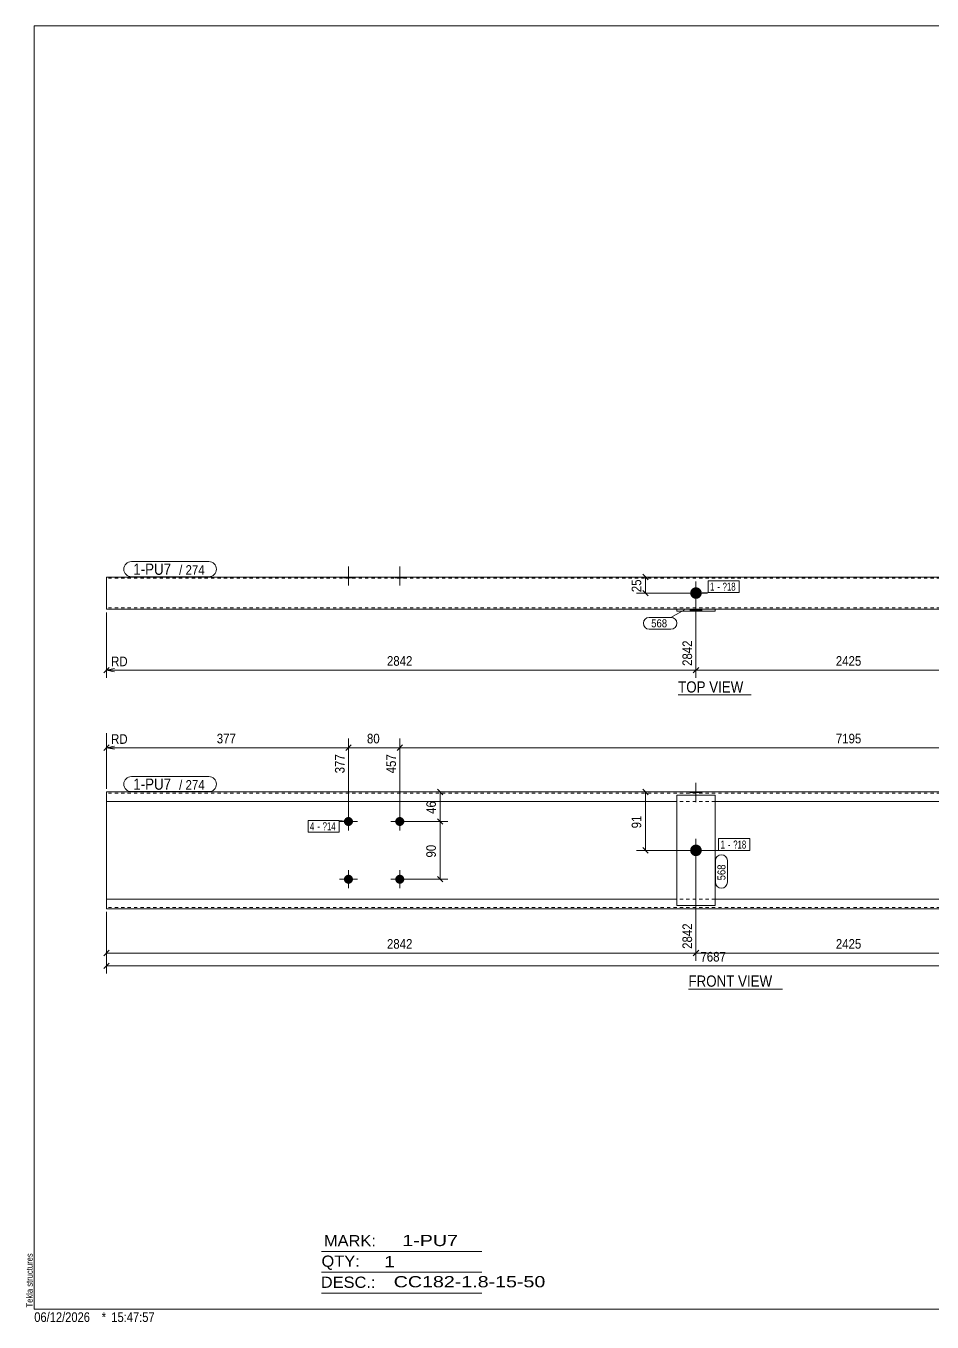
# Model space of a CAD drawing. Header units: millimetres. Extents: x 2 to 579, y 1 to 405.
# Drawn here: x 2.4 to 284.8, y 1 to 405 of the extents above; entities that cross this region are included whole.
import ezdxf

# ---------------------------------------------------------------- set-up
doc = ezdxf.new("R2010")
doc.units = ezdxf.units.MM
doc.linetypes.add('XKITLINE00', pattern=[0])
doc.linetypes.add('XKITLINE01', pattern=[4, 1, -1, 1, -1])
for name, color, linetype, lineweight in [('Bolt', 3, 'Continuous', 0), ('BoltMark', 7, 'Continuous', 0), ('Dimensions', 7, 'Continuous', 0), ('DrawingSheet', 5, 'Continuous', 0), ('OtherObjectType', 7, 'Continuous', 0), ('Part', 2, 'Continuous', 0), ('PartMark', 7, 'Continuous', 0)]:
    doc.layers.add(name, color=color, linetype=linetype, lineweight=lineweight)
doc.styles.add('ARIAL', font='ARIAL.TTF')
doc.styles.add('ARIAL_NARROW', font='ARIALN.TTF')

# ---------------------------------------------------------------- blocks, each defined once
blk = doc.blocks.new('*A2')
at = {"layer": 'Bolt'}
blk.add_hatch(color=3, dxfattribs=at).paths.add_polyline_path([(209.39, 165.84), (209.39, 166.2), (212.99, 166.2), (212.99, 165.84)], flags=17)
at = {"layer": 'Bolt', "color": 3, "linetype": 'XKITLINE00', "lineweight": 0}
for p, q in [((209.39, 166.2), (209.39, 165.84)), ((211.19, 169.02), (211.19, 163.02)), ((212.99, 166.2), (212.99, 165.84))]:
    blk.add_line(p, q, dxfattribs=at)
blk = doc.blocks.new('*A4')
at = {"layer": 'Bolt'}
for points in [[(102.93, 158.4), (102.97, 158.4), (103, 158.4), (103.04, 158.39), (103.07, 158.39), (103.11, 158.38), (103.14, 158.38), (103.17, 158.37), (103.21, 158.37), (103.24, 158.36), (103.27, 158.35), (103.31, 158.34), (103.34, 158.33), (103.37, 158.32), (103.4, 158.31), (103.44, 158.29), (103.47, 158.28), (103.5, 158.27), (103.53, 158.25), (103.56, 158.23), (103.59, 158.22), (103.62, 158.2), (103.65, 158.18), (103.68, 158.16), (103.71, 158.14), (103.73, 158.12), (103.76, 158.1), (103.79, 158.08), (103.81, 158.06), (103.84, 158.04), (103.87, 158.01), (103.89, 157.99), (103.91, 157.97), (103.94, 157.94), (103.96, 157.91), (103.98, 157.89), (104, 157.86), (104.02, 157.83), (104.04, 157.81), (104.06, 157.78), (104.08, 157.75), (104.1, 157.72), (104.12, 157.69), (104.13, 157.66), (104.15, 157.63), (104.17, 157.6), (104.18, 157.57), (104.19, 157.54), (104.21, 157.5), (104.22, 157.47), (104.23, 157.44), (104.24, 157.41), (104.25, 157.37), (104.26, 157.34), (104.27, 157.31), (104.27, 157.27), (104.28, 157.24), (104.28, 157.21), (104.29, 157.17), (104.29, 157.14), (104.3, 157.1), (104.3, 157.07), (104.3, 157.03), (104.3, 157), (104.3, 156.97), (104.3, 156.93), (104.3, 156.9), (104.29, 156.86), (104.29, 156.83), (104.28, 156.79), (104.28, 156.76), (104.27, 156.73), (104.27, 156.69), (104.26, 156.66), (104.25, 156.63), (104.24, 156.59), (104.23, 156.56), (104.22, 156.53), (104.21, 156.5), (104.19, 156.46), (104.18, 156.43), (104.17, 156.4), (104.15, 156.37), (104.13, 156.34), (104.12, 156.31), (104.1, 156.28), (104.08, 156.25), (104.06, 156.22), (104.04, 156.19), (104.02, 156.17), (104, 156.14), (103.98, 156.11), (103.96, 156.09), (103.94, 156.06), (103.91, 156.03), (103.89, 156.01), (103.87, 155.99), (103.84, 155.96), (103.81, 155.94), (103.79, 155.92), (103.76, 155.9), (103.73, 155.88), (103.71, 155.86), (103.68, 155.84), (103.65, 155.82), (103.62, 155.8), (103.59, 155.78), (103.56, 155.77), (103.53, 155.75), (103.5, 155.73), (103.47, 155.72), (103.44, 155.71), (103.4, 155.69), (103.37, 155.68), (103.34, 155.67), (103.31, 155.66), (103.27, 155.65), (103.24, 155.64), (103.21, 155.63), (103.17, 155.63), (103.14, 155.62), (103.11, 155.62), (103.07, 155.61), (103.04, 155.61), (103, 155.6), (102.97, 155.6), (102.93, 155.6), (102.9, 155.6), (102.87, 155.6), (102.83, 155.6), (102.8, 155.6), (102.76, 155.61), (102.73, 155.61), (102.69, 155.62), (102.66, 155.62), (102.63, 155.63), (102.59, 155.63), (102.56, 155.64), (102.53, 155.65), (102.49, 155.66), (102.46, 155.67), (102.43, 155.68), (102.4, 155.69), (102.36, 155.71), (102.33, 155.72), (102.3, 155.73), (102.27, 155.75), (102.24, 155.77), (102.21, 155.78), (102.18, 155.8), (102.15, 155.82), (102.12, 155.84), (102.09, 155.86), (102.07, 155.88), (102.04, 155.9), (102.01, 155.92), (101.99, 155.94), (101.96, 155.96), (101.93, 155.99), (101.91, 156.01), (101.89, 156.03), (101.86, 156.06), (101.84, 156.09), (101.82, 156.11), (101.8, 156.14), (101.78, 156.17), (101.76, 156.19), (101.74, 156.22), (101.72, 156.25), (101.7, 156.28), (101.68, 156.31), (101.67, 156.34), (101.65, 156.37), (101.63, 156.4), (101.62, 156.43), (101.61, 156.46), (101.59, 156.5), (101.58, 156.53), (101.57, 156.56), (101.56, 156.59), (101.55, 156.63), (101.54, 156.66), (101.53, 156.69), (101.53, 156.73), (101.52, 156.76), (101.52, 156.79), (101.51, 156.83), (101.51, 156.86), (101.5, 156.9), (101.5, 156.93), (101.5, 156.97), (101.5, 157), (101.5, 157.03), (101.5, 157.07), (101.5, 157.1), (101.51, 157.14), (101.51, 157.17), (101.52, 157.21), (101.52, 157.24), (101.53, 157.27), (101.53, 157.31), (101.54, 157.34), (101.55, 157.37), (101.56, 157.41), (101.57, 157.44), (101.58, 157.47), (101.59, 157.5), (101.61, 157.54), (101.62, 157.57), (101.63, 157.6), (101.65, 157.63), (101.67, 157.66), (101.68, 157.69), (101.7, 157.72), (101.72, 157.75), (101.74, 157.78), (101.76, 157.81), (101.78, 157.83), (101.8, 157.86), (101.82, 157.89), (101.84, 157.91), (101.86, 157.94), (101.89, 157.97), (101.91, 157.99), (101.93, 158.01), (101.96, 158.04), (101.99, 158.06), (102.01, 158.08), (102.04, 158.1), (102.07, 158.12), (102.09, 158.14), (102.12, 158.16), (102.15, 158.18), (102.18, 158.2), (102.21, 158.22), (102.24, 158.23), (102.27, 158.25), (102.3, 158.27), (102.33, 158.28), (102.36, 158.29), (102.4, 158.31), (102.43, 158.32), (102.46, 158.33), (102.49, 158.34), (102.53, 158.35), (102.56, 158.36), (102.59, 158.37), (102.63, 158.37), (102.66, 158.38), (102.69, 158.38), (102.73, 158.39), (102.76, 158.39), (102.8, 158.4), (102.83, 158.4), (102.87, 158.4), (102.9, 158.4)], [(118.93, 158.4), (118.97, 158.4), (119, 158.4), (119.04, 158.39), (119.07, 158.39), (119.11, 158.38), (119.14, 158.38), (119.17, 158.37), (119.21, 158.37), (119.24, 158.36), (119.27, 158.35), (119.31, 158.34), (119.34, 158.33), (119.37, 158.32), (119.4, 158.31), (119.44, 158.29), (119.47, 158.28), (119.5, 158.27), (119.53, 158.25), (119.56, 158.23), (119.59, 158.22), (119.62, 158.2), (119.65, 158.18), (119.68, 158.16), (119.71, 158.14), (119.73, 158.12), (119.76, 158.1), (119.79, 158.08), (119.81, 158.06), (119.84, 158.04), (119.87, 158.01), (119.89, 157.99), (119.91, 157.97), (119.94, 157.94), (119.96, 157.91), (119.98, 157.89), (120, 157.86), (120.02, 157.83), (120.04, 157.81), (120.06, 157.78), (120.08, 157.75), (120.1, 157.72), (120.12, 157.69), (120.13, 157.66), (120.15, 157.63), (120.17, 157.6), (120.18, 157.57), (120.19, 157.54), (120.21, 157.5), (120.22, 157.47), (120.23, 157.44), (120.24, 157.41), (120.25, 157.37), (120.26, 157.34), (120.27, 157.31), (120.27, 157.27), (120.28, 157.24), (120.28, 157.21), (120.29, 157.17), (120.29, 157.14), (120.3, 157.1), (120.3, 157.07), (120.3, 157.03), (120.3, 157), (120.3, 156.97), (120.3, 156.93), (120.3, 156.9), (120.29, 156.86), (120.29, 156.83), (120.28, 156.79), (120.28, 156.76), (120.27, 156.73), (120.27, 156.69), (120.26, 156.66), (120.25, 156.63), (120.24, 156.59), (120.23, 156.56), (120.22, 156.53), (120.21, 156.5), (120.19, 156.46), (120.18, 156.43), (120.17, 156.4), (120.15, 156.37), (120.13, 156.34), (120.12, 156.31), (120.1, 156.28), (120.08, 156.25), (120.06, 156.22), (120.04, 156.19), (120.02, 156.17), (120, 156.14), (119.98, 156.11), (119.96, 156.09), (119.94, 156.06), (119.91, 156.03), (119.89, 156.01), (119.87, 155.99), (119.84, 155.96), (119.81, 155.94), (119.79, 155.92), (119.76, 155.9), (119.73, 155.88), (119.71, 155.86), (119.68, 155.84), (119.65, 155.82), (119.62, 155.8), (119.59, 155.78), (119.56, 155.77), (119.53, 155.75), (119.5, 155.73), (119.47, 155.72), (119.44, 155.71), (119.4, 155.69), (119.37, 155.68), (119.34, 155.67), (119.31, 155.66), (119.27, 155.65), (119.24, 155.64), (119.21, 155.63), (119.17, 155.63), (119.14, 155.62), (119.11, 155.62), (119.07, 155.61), (119.04, 155.61), (119, 155.6), (118.97, 155.6), (118.93, 155.6), (118.9, 155.6), (118.87, 155.6), (118.83, 155.6), (118.8, 155.6), (118.76, 155.61), (118.73, 155.61), (118.69, 155.62), (118.66, 155.62), (118.63, 155.63), (118.59, 155.63), (118.56, 155.64), (118.53, 155.65), (118.49, 155.66), (118.46, 155.67), (118.43, 155.68), (118.4, 155.69), (118.36, 155.71), (118.33, 155.72), (118.3, 155.73), (118.27, 155.75), (118.24, 155.77), (118.21, 155.78), (118.18, 155.8), (118.15, 155.82), (118.12, 155.84), (118.09, 155.86), (118.07, 155.88), (118.04, 155.9), (118.01, 155.92), (117.99, 155.94), (117.96, 155.96), (117.93, 155.99), (117.91, 156.01), (117.89, 156.03), (117.86, 156.06), (117.84, 156.09), (117.82, 156.11), (117.8, 156.14), (117.78, 156.17), (117.76, 156.19), (117.74, 156.22), (117.72, 156.25), (117.7, 156.28), (117.68, 156.31), (117.67, 156.34), (117.65, 156.37), (117.63, 156.4), (117.62, 156.43), (117.61, 156.46), (117.59, 156.5), (117.58, 156.53), (117.57, 156.56), (117.56, 156.59), (117.55, 156.63), (117.54, 156.66), (117.53, 156.69), (117.53, 156.73), (117.52, 156.76), (117.52, 156.79), (117.51, 156.83), (117.51, 156.86), (117.5, 156.9), (117.5, 156.93), (117.5, 156.97), (117.5, 157), (117.5, 157.03), (117.5, 157.07), (117.5, 157.1), (117.51, 157.14), (117.51, 157.17), (117.52, 157.21), (117.52, 157.24), (117.53, 157.27), (117.53, 157.31), (117.54, 157.34), (117.55, 157.37), (117.56, 157.41), (117.57, 157.44), (117.58, 157.47), (117.59, 157.5), (117.61, 157.54), (117.62, 157.57), (117.63, 157.6), (117.65, 157.63), (117.67, 157.66), (117.68, 157.69), (117.7, 157.72), (117.72, 157.75), (117.74, 157.78), (117.76, 157.81), (117.78, 157.83), (117.8, 157.86), (117.82, 157.89), (117.84, 157.91), (117.86, 157.94), (117.89, 157.97), (117.91, 157.99), (117.93, 158.01), (117.96, 158.04), (117.99, 158.06), (118.01, 158.08), (118.04, 158.1), (118.07, 158.12), (118.09, 158.14), (118.12, 158.16), (118.15, 158.18), (118.18, 158.2), (118.21, 158.22), (118.24, 158.23), (118.27, 158.25), (118.3, 158.27), (118.33, 158.28), (118.36, 158.29), (118.4, 158.31), (118.43, 158.32), (118.46, 158.33), (118.49, 158.34), (118.53, 158.35), (118.56, 158.36), (118.59, 158.37), (118.63, 158.37), (118.66, 158.38), (118.69, 158.38), (118.73, 158.39), (118.76, 158.39), (118.8, 158.4), (118.83, 158.4), (118.87, 158.4), (118.9, 158.4)], [(102.93, 140.4), (102.97, 140.4), (103, 140.4), (103.04, 140.39), (103.07, 140.39), (103.11, 140.38), (103.14, 140.38), (103.17, 140.37), (103.21, 140.37), (103.24, 140.36), (103.27, 140.35), (103.31, 140.34), (103.34, 140.33), (103.37, 140.32), (103.4, 140.31), (103.44, 140.29), (103.47, 140.28), (103.5, 140.27), (103.53, 140.25), (103.56, 140.23), (103.59, 140.22), (103.62, 140.2), (103.65, 140.18), (103.68, 140.16), (103.71, 140.14), (103.73, 140.12), (103.76, 140.1), (103.79, 140.08), (103.81, 140.06), (103.84, 140.04), (103.87, 140.01), (103.89, 139.99), (103.91, 139.97), (103.94, 139.94), (103.96, 139.91), (103.98, 139.89), (104, 139.86), (104.02, 139.83), (104.04, 139.81), (104.06, 139.78), (104.08, 139.75), (104.1, 139.72), (104.12, 139.69), (104.13, 139.66), (104.15, 139.63), (104.17, 139.6), (104.18, 139.57), (104.19, 139.54), (104.21, 139.5), (104.22, 139.47), (104.23, 139.44), (104.24, 139.41), (104.25, 139.37), (104.26, 139.34), (104.27, 139.31), (104.27, 139.27), (104.28, 139.24), (104.28, 139.21), (104.29, 139.17), (104.29, 139.14), (104.3, 139.1), (104.3, 139.07), (104.3, 139.03), (104.3, 139), (104.3, 138.97), (104.3, 138.93), (104.3, 138.9), (104.29, 138.86), (104.29, 138.83), (104.28, 138.79), (104.28, 138.76), (104.27, 138.73), (104.27, 138.69), (104.26, 138.66), (104.25, 138.63), (104.24, 138.59), (104.23, 138.56), (104.22, 138.53), (104.21, 138.5), (104.19, 138.46), (104.18, 138.43), (104.17, 138.4), (104.15, 138.37), (104.13, 138.34), (104.12, 138.31), (104.1, 138.28), (104.08, 138.25), (104.06, 138.22), (104.04, 138.19), (104.02, 138.17), (104, 138.14), (103.98, 138.11), (103.96, 138.09), (103.94, 138.06), (103.91, 138.03), (103.89, 138.01), (103.87, 137.99), (103.84, 137.96), (103.81, 137.94), (103.79, 137.92), (103.76, 137.9), (103.73, 137.88), (103.71, 137.86), (103.68, 137.84), (103.65, 137.82), (103.62, 137.8), (103.59, 137.78), (103.56, 137.77), (103.53, 137.75), (103.5, 137.73), (103.47, 137.72), (103.44, 137.71), (103.4, 137.69), (103.37, 137.68), (103.34, 137.67), (103.31, 137.66), (103.27, 137.65), (103.24, 137.64), (103.21, 137.63), (103.17, 137.63), (103.14, 137.62), (103.11, 137.62), (103.07, 137.61), (103.04, 137.61), (103, 137.6), (102.97, 137.6), (102.93, 137.6), (102.9, 137.6), (102.87, 137.6), (102.83, 137.6), (102.8, 137.6), (102.76, 137.61), (102.73, 137.61), (102.69, 137.62), (102.66, 137.62), (102.63, 137.63), (102.59, 137.63), (102.56, 137.64), (102.53, 137.65), (102.49, 137.66), (102.46, 137.67), (102.43, 137.68), (102.4, 137.69), (102.36, 137.71), (102.33, 137.72), (102.3, 137.73), (102.27, 137.75), (102.24, 137.77), (102.21, 137.78), (102.18, 137.8), (102.15, 137.82), (102.12, 137.84), (102.09, 137.86), (102.07, 137.88), (102.04, 137.9), (102.01, 137.92), (101.99, 137.94), (101.96, 137.96), (101.93, 137.99), (101.91, 138.01), (101.89, 138.03), (101.86, 138.06), (101.84, 138.09), (101.82, 138.11), (101.8, 138.14), (101.78, 138.17), (101.76, 138.19), (101.74, 138.22), (101.72, 138.25), (101.7, 138.28), (101.68, 138.31), (101.67, 138.34), (101.65, 138.37), (101.63, 138.4), (101.62, 138.43), (101.61, 138.46), (101.59, 138.5), (101.58, 138.53), (101.57, 138.56), (101.56, 138.59), (101.55, 138.63), (101.54, 138.66), (101.53, 138.69), (101.53, 138.73), (101.52, 138.76), (101.52, 138.79), (101.51, 138.83), (101.51, 138.86), (101.5, 138.9), (101.5, 138.93), (101.5, 138.97), (101.5, 139), (101.5, 139.03), (101.5, 139.07), (101.5, 139.1), (101.51, 139.14), (101.51, 139.17), (101.52, 139.21), (101.52, 139.24), (101.53, 139.27), (101.53, 139.31), (101.54, 139.34), (101.55, 139.37), (101.56, 139.41), (101.57, 139.44), (101.58, 139.47), (101.59, 139.5), (101.61, 139.54), (101.62, 139.57), (101.63, 139.6), (101.65, 139.63), (101.67, 139.66), (101.68, 139.69), (101.7, 139.72), (101.72, 139.75), (101.74, 139.78), (101.76, 139.81), (101.78, 139.83), (101.8, 139.86), (101.82, 139.89), (101.84, 139.91), (101.86, 139.94), (101.89, 139.97), (101.91, 139.99), (101.93, 140.01), (101.96, 140.04), (101.99, 140.06), (102.01, 140.08), (102.04, 140.1), (102.07, 140.12), (102.09, 140.14), (102.12, 140.16), (102.15, 140.18), (102.18, 140.2), (102.21, 140.22), (102.24, 140.23), (102.27, 140.25), (102.3, 140.27), (102.33, 140.28), (102.36, 140.29), (102.4, 140.31), (102.43, 140.32), (102.46, 140.33), (102.49, 140.34), (102.53, 140.35), (102.56, 140.36), (102.59, 140.37), (102.63, 140.37), (102.66, 140.38), (102.69, 140.38), (102.73, 140.39), (102.76, 140.39), (102.8, 140.4), (102.83, 140.4), (102.87, 140.4), (102.9, 140.4)], [(118.93, 140.4), (118.97, 140.4), (119, 140.4), (119.04, 140.39), (119.07, 140.39), (119.11, 140.38), (119.14, 140.38), (119.17, 140.37), (119.21, 140.37), (119.24, 140.36), (119.27, 140.35), (119.31, 140.34), (119.34, 140.33), (119.37, 140.32), (119.4, 140.31), (119.44, 140.29), (119.47, 140.28), (119.5, 140.27), (119.53, 140.25), (119.56, 140.23), (119.59, 140.22), (119.62, 140.2), (119.65, 140.18), (119.68, 140.16), (119.71, 140.14), (119.73, 140.12), (119.76, 140.1), (119.79, 140.08), (119.81, 140.06), (119.84, 140.04), (119.87, 140.01), (119.89, 139.99), (119.91, 139.97), (119.94, 139.94), (119.96, 139.91), (119.98, 139.89), (120, 139.86), (120.02, 139.83), (120.04, 139.81), (120.06, 139.78), (120.08, 139.75), (120.1, 139.72), (120.12, 139.69), (120.13, 139.66), (120.15, 139.63), (120.17, 139.6), (120.18, 139.57), (120.19, 139.54), (120.21, 139.5), (120.22, 139.47), (120.23, 139.44), (120.24, 139.41), (120.25, 139.37), (120.26, 139.34), (120.27, 139.31), (120.27, 139.27), (120.28, 139.24), (120.28, 139.21), (120.29, 139.17), (120.29, 139.14), (120.3, 139.1), (120.3, 139.07), (120.3, 139.03), (120.3, 139), (120.3, 138.97), (120.3, 138.93), (120.3, 138.9), (120.29, 138.86), (120.29, 138.83), (120.28, 138.79), (120.28, 138.76), (120.27, 138.73), (120.27, 138.69), (120.26, 138.66), (120.25, 138.63), (120.24, 138.59), (120.23, 138.56), (120.22, 138.53), (120.21, 138.5), (120.19, 138.46), (120.18, 138.43), (120.17, 138.4), (120.15, 138.37), (120.13, 138.34), (120.12, 138.31), (120.1, 138.28), (120.08, 138.25), (120.06, 138.22), (120.04, 138.19), (120.02, 138.17), (120, 138.14), (119.98, 138.11), (119.96, 138.09), (119.94, 138.06), (119.91, 138.03), (119.89, 138.01), (119.87, 137.99), (119.84, 137.96), (119.81, 137.94), (119.79, 137.92), (119.76, 137.9), (119.73, 137.88), (119.71, 137.86), (119.68, 137.84), (119.65, 137.82), (119.62, 137.8), (119.59, 137.78), (119.56, 137.77), (119.53, 137.75), (119.5, 137.73), (119.47, 137.72), (119.44, 137.71), (119.4, 137.69), (119.37, 137.68), (119.34, 137.67), (119.31, 137.66), (119.27, 137.65), (119.24, 137.64), (119.21, 137.63), (119.17, 137.63), (119.14, 137.62), (119.11, 137.62), (119.07, 137.61), (119.04, 137.61), (119, 137.6), (118.97, 137.6), (118.93, 137.6), (118.9, 137.6), (118.87, 137.6), (118.83, 137.6), (118.8, 137.6), (118.76, 137.61), (118.73, 137.61), (118.69, 137.62), (118.66, 137.62), (118.63, 137.63), (118.59, 137.63), (118.56, 137.64), (118.53, 137.65), (118.49, 137.66), (118.46, 137.67), (118.43, 137.68), (118.4, 137.69), (118.36, 137.71), (118.33, 137.72), (118.3, 137.73), (118.27, 137.75), (118.24, 137.77), (118.21, 137.78), (118.18, 137.8), (118.15, 137.82), (118.12, 137.84), (118.09, 137.86), (118.07, 137.88), (118.04, 137.9), (118.01, 137.92), (117.99, 137.94), (117.96, 137.96), (117.93, 137.99), (117.91, 138.01), (117.89, 138.03), (117.86, 138.06), (117.84, 138.09), (117.82, 138.11), (117.8, 138.14), (117.78, 138.17), (117.76, 138.19), (117.74, 138.22), (117.72, 138.25), (117.7, 138.28), (117.68, 138.31), (117.67, 138.34), (117.65, 138.37), (117.63, 138.4), (117.62, 138.43), (117.61, 138.46), (117.59, 138.5), (117.58, 138.53), (117.57, 138.56), (117.56, 138.59), (117.55, 138.63), (117.54, 138.66), (117.53, 138.69), (117.53, 138.73), (117.52, 138.76), (117.52, 138.79), (117.51, 138.83), (117.51, 138.86), (117.5, 138.9), (117.5, 138.93), (117.5, 138.97), (117.5, 139), (117.5, 139.03), (117.5, 139.07), (117.5, 139.1), (117.51, 139.14), (117.51, 139.17), (117.52, 139.21), (117.52, 139.24), (117.53, 139.27), (117.53, 139.31), (117.54, 139.34), (117.55, 139.37), (117.56, 139.41), (117.57, 139.44), (117.58, 139.47), (117.59, 139.5), (117.61, 139.54), (117.62, 139.57), (117.63, 139.6), (117.65, 139.63), (117.67, 139.66), (117.68, 139.69), (117.7, 139.72), (117.72, 139.75), (117.74, 139.78), (117.76, 139.81), (117.78, 139.83), (117.8, 139.86), (117.82, 139.89), (117.84, 139.91), (117.86, 139.94), (117.89, 139.97), (117.91, 139.99), (117.93, 140.01), (117.96, 140.04), (117.99, 140.06), (118.01, 140.08), (118.04, 140.1), (118.07, 140.12), (118.09, 140.14), (118.12, 140.16), (118.15, 140.18), (118.18, 140.2), (118.21, 140.22), (118.24, 140.23), (118.27, 140.25), (118.3, 140.27), (118.33, 140.28), (118.36, 140.29), (118.4, 140.31), (118.43, 140.32), (118.46, 140.33), (118.49, 140.34), (118.53, 140.35), (118.56, 140.36), (118.59, 140.37), (118.63, 140.37), (118.66, 140.38), (118.69, 140.38), (118.73, 140.39), (118.76, 140.39), (118.8, 140.4), (118.83, 140.4), (118.87, 140.4), (118.9, 140.4)]]:
    blk.add_hatch(color=3, dxfattribs=at).paths.add_polyline_path(points, flags=17)
at = {"layer": 'Bolt', "color": 3, "linetype": 'XKITLINE00', "lineweight": 0}
for p, q in [((102.9, 154.2), (102.9, 159.8)), ((118.9, 154.2), (118.9, 159.8)), ((105.7, 157), (100.1, 157)), ((121.7, 157), (116.1, 157)), ((102.9, 136.2), (102.9, 141.8)), ((118.9, 136.2), (118.9, 141.8)), ((105.7, 139), (100.1, 139)), ((121.7, 139), (116.1, 139))]:
    blk.add_line(p, q, dxfattribs=at)
blk = doc.blocks.new('*A5')
at = {"layer": 'Bolt'}
blk.add_hatch(color=3, dxfattribs=at).paths.add_polyline_path([(212.99, 147.96), (212.99, 147.91), (212.99, 147.87), (212.99, 147.82), (212.98, 147.78), (212.97, 147.74), (212.97, 147.69), (212.96, 147.65), (212.95, 147.61), (212.94, 147.56), (212.93, 147.52), (212.92, 147.48), (212.9, 147.44), (212.89, 147.39), (212.87, 147.35), (212.86, 147.31), (212.84, 147.27), (212.82, 147.23), (212.8, 147.19), (212.78, 147.15), (212.76, 147.11), (212.74, 147.07), (212.71, 147.04), (212.69, 147), (212.67, 146.96), (212.64, 146.93), (212.61, 146.89), (212.59, 146.86), (212.56, 146.82), (212.53, 146.79), (212.5, 146.76), (212.47, 146.73), (212.44, 146.7), (212.4, 146.67), (212.37, 146.64), (212.34, 146.61), (212.3, 146.58), (212.27, 146.55), (212.23, 146.53), (212.19, 146.5), (212.16, 146.48), (212.12, 146.46), (212.08, 146.43), (212.04, 146.41), (212, 146.39), (211.96, 146.37), (211.92, 146.35), (211.88, 146.34), (211.84, 146.32), (211.8, 146.31), (211.76, 146.29), (211.72, 146.28), (211.67, 146.27), (211.63, 146.25), (211.59, 146.24), (211.55, 146.23), (211.5, 146.23), (211.46, 146.22), (211.41, 146.21), (211.37, 146.21), (211.33, 146.2), (211.28, 146.2), (211.24, 146.2), (211.19, 146.2), (211.15, 146.2), (211.11, 146.2), (211.06, 146.2), (211.02, 146.21), (210.97, 146.21), (210.93, 146.22), (210.89, 146.23), (210.84, 146.23), (210.8, 146.24), (210.76, 146.25), (210.71, 146.27), (210.67, 146.28), (210.63, 146.29), (210.59, 146.31), (210.55, 146.32), (210.51, 146.34), (210.46, 146.35), (210.42, 146.37), (210.38, 146.39), (210.35, 146.41), (210.31, 146.43), (210.27, 146.46), (210.23, 146.48), (210.19, 146.5), (210.16, 146.53), (210.12, 146.55), (210.09, 146.58), (210.05, 146.61), (210.02, 146.64), (209.99, 146.67), (209.95, 146.7), (209.92, 146.73), (209.89, 146.76), (209.86, 146.79), (209.83, 146.82), (209.8, 146.86), (209.77, 146.89), (209.75, 146.93), (209.72, 146.96), (209.7, 147), (209.67, 147.04), (209.65, 147.07), (209.63, 147.11), (209.61, 147.15), (209.59, 147.19), (209.57, 147.23), (209.55, 147.27), (209.53, 147.31), (209.51, 147.35), (209.5, 147.39), (209.48, 147.44), (209.47, 147.48), (209.46, 147.52), (209.45, 147.56), (209.44, 147.61), (209.43, 147.65), (209.42, 147.69), (209.41, 147.74), (209.41, 147.78), (209.4, 147.82), (209.4, 147.87), (209.4, 147.91), (209.39, 147.96), (209.39, 148), (209.39, 148.04), (209.4, 148.09), (209.4, 148.13), (209.4, 148.18), (209.41, 148.22), (209.41, 148.26), (209.42, 148.31), (209.43, 148.35), (209.44, 148.39), (209.45, 148.44), (209.46, 148.48), (209.47, 148.52), (209.48, 148.56), (209.5, 148.61), (209.51, 148.65), (209.53, 148.69), (209.55, 148.73), (209.57, 148.77), (209.59, 148.81), (209.61, 148.85), (209.63, 148.89), (209.65, 148.93), (209.67, 148.96), (209.7, 149), (209.72, 149.04), (209.75, 149.07), (209.77, 149.11), (209.8, 149.14), (209.83, 149.18), (209.86, 149.21), (209.89, 149.24), (209.92, 149.27), (209.95, 149.3), (209.99, 149.33), (210.02, 149.36), (210.05, 149.39), (210.09, 149.42), (210.12, 149.45), (210.16, 149.47), (210.19, 149.5), (210.23, 149.52), (210.27, 149.54), (210.31, 149.57), (210.35, 149.59), (210.38, 149.61), (210.42, 149.63), (210.46, 149.65), (210.51, 149.66), (210.55, 149.68), (210.59, 149.69), (210.63, 149.71), (210.67, 149.72), (210.71, 149.73), (210.76, 149.75), (210.8, 149.76), (210.84, 149.77), (210.89, 149.77), (210.93, 149.78), (210.97, 149.79), (211.02, 149.79), (211.06, 149.8), (211.11, 149.8), (211.15, 149.8), (211.19, 149.8), (211.24, 149.8), (211.28, 149.8), (211.33, 149.8), (211.37, 149.79), (211.41, 149.79), (211.46, 149.78), (211.5, 149.77), (211.55, 149.77), (211.59, 149.76), (211.63, 149.75), (211.67, 149.73), (211.72, 149.72), (211.76, 149.71), (211.8, 149.69), (211.84, 149.68), (211.88, 149.66), (211.92, 149.65), (211.96, 149.63), (212, 149.61), (212.04, 149.59), (212.08, 149.57), (212.12, 149.54), (212.16, 149.52), (212.19, 149.5), (212.23, 149.47), (212.27, 149.45), (212.3, 149.42), (212.34, 149.39), (212.37, 149.36), (212.4, 149.33), (212.44, 149.3), (212.47, 149.27), (212.5, 149.24), (212.53, 149.21), (212.56, 149.18), (212.59, 149.14), (212.61, 149.11), (212.64, 149.07), (212.67, 149.04), (212.69, 149), (212.71, 148.96), (212.74, 148.93), (212.76, 148.89), (212.78, 148.85), (212.8, 148.81), (212.82, 148.77), (212.84, 148.73), (212.86, 148.69), (212.87, 148.65), (212.89, 148.61), (212.9, 148.56), (212.92, 148.52), (212.93, 148.48), (212.94, 148.44), (212.95, 148.39), (212.96, 148.35), (212.97, 148.31), (212.97, 148.26), (212.98, 148.22), (212.99, 148.18), (212.99, 148.13), (212.99, 148.09), (212.99, 148.04), (212.99, 148)], flags=17)
at = {"layer": 'Bolt', "color": 3, "linetype": 'XKITLINE00', "lineweight": 0}
for p, q in [((211.19, 151.6), (211.19, 144.4)), ((214.79, 148), (207.59, 148))]:
    blk.add_line(p, q, dxfattribs=at)
blk = doc.blocks.new('*A7')
at = {"layer": 'Part'}
blk.add_hatch(color=2, dxfattribs=at).paths.add_polyline_path([(354.59, 131.2), (356.19, 131.2), (355.39, 129.8)], flags=17)
at = {"layer": 'Part', "color": 2, "linetype": 'XKITLINE00', "lineweight": 0}
for p, q in [((27.5, 129.8), (27.5, 166.2)), ((163.09, 166.2), (27.5, 166.2)), ((259.19, 166.2), (163.19, 166.2)), ((355.29, 166.2), (259.29, 166.2)), ((406.59, 166.2), (355.39, 166.2)), ((406.59, 129.8), (406.59, 166.2)), ((163.09, 163.2), (27.5, 163.2)), ((205.19, 163.2), (163.19, 163.2)), ((259.19, 163.2), (217.19, 163.2)), ((301.29, 163.2), (259.29, 163.2)), ((355.29, 163.2), (313.29, 163.2)), ((406.59, 163.2), (355.39, 163.2)), ((163.09, 132.8), (27.5, 132.8)), ((163.09, 129.8), (27.5, 129.8)), ((205.19, 132.8), (163.19, 132.8)), ((259.19, 129.8), (163.19, 129.8)), ((259.19, 132.8), (217.19, 132.8)), ((301.29, 132.8), (259.29, 132.8)), ((355.29, 129.8), (259.29, 129.8)), ((355.29, 132.8), (313.29, 132.8)), ((355.39, 129.8), (354.59, 131.2)), ((354.59, 131.2), (356.19, 131.2)), ((406.59, 132.8), (355.39, 132.8)), ((356.19, 131.2), (355.39, 129.8)), ((406.59, 129.8), (355.39, 129.8))]:
    blk.add_line(p, q, dxfattribs=at)
at = {"layer": 'Part', "color": 7, "linetype": 'XKITLINE01', "lineweight": 0}
for p, q in [((163.09, 165.84), (27.5, 165.84)), ((259.19, 165.84), (163.19, 165.84)), ((355.29, 165.84), (259.29, 165.84)), ((406.59, 165.84), (355.39, 165.84)), ((217.19, 163.2), (205.19, 163.2)), ((313.29, 163.2), (301.29, 163.2)), ((163.09, 130.16), (27.5, 130.16)), ((259.19, 130.16), (163.19, 130.16)), ((217.19, 132.8), (205.19, 132.8)), ((355.29, 130.16), (259.29, 130.16)), ((313.29, 132.8), (301.29, 132.8)), ((406.59, 130.16), (355.39, 130.16))]:
    blk.add_line(p, q, dxfattribs=at)
at = {"layer": 'Part', "color": 2, "linetype": 'XKITLINE00', "lineweight": 0}
blk.add_circle((355.39, 130.7), 1, dxfattribs=at)
blk = doc.blocks.new('*A8')
at = {"layer": 'Part', "color": 2, "linetype": 'XKITLINE00', "lineweight": 0}
for p, q in [((205.19, 130.8), (205.19, 165.2)), ((217.19, 165.2), (205.19, 165.2)), ((217.19, 165.2), (217.19, 130.8)), ((217.19, 130.8), (205.19, 130.8))]:
    blk.add_line(p, q, dxfattribs=at)
blk = doc.blocks.new('*A11')
at = {"layer": 'Bolt'}
blk.add_hatch(color=3, dxfattribs=at).paths.add_polyline_path([(209.39, 228.24), (209.4, 228.29), (209.4, 228.33), (209.4, 228.38), (209.41, 228.42), (209.41, 228.46), (209.42, 228.51), (209.43, 228.55), (209.44, 228.59), (209.45, 228.64), (209.46, 228.68), (209.47, 228.72), (209.48, 228.76), (209.5, 228.81), (209.51, 228.85), (209.53, 228.89), (209.55, 228.93), (209.57, 228.97), (209.59, 229.01), (209.61, 229.05), (209.63, 229.09), (209.65, 229.13), (209.67, 229.16), (209.7, 229.2), (209.72, 229.24), (209.75, 229.27), (209.77, 229.31), (209.8, 229.34), (209.83, 229.38), (209.86, 229.41), (209.89, 229.44), (209.92, 229.47), (209.95, 229.5), (209.99, 229.53), (210.02, 229.56), (210.05, 229.59), (210.09, 229.62), (210.12, 229.65), (210.16, 229.67), (210.19, 229.7), (210.23, 229.72), (210.27, 229.74), (210.31, 229.77), (210.35, 229.79), (210.38, 229.81), (210.42, 229.83), (210.46, 229.85), (210.51, 229.86), (210.55, 229.88), (210.59, 229.9), (210.63, 229.91), (210.67, 229.92), (210.71, 229.94), (210.76, 229.95), (210.8, 229.96), (210.84, 229.97), (210.89, 229.97), (210.93, 229.98), (210.97, 229.99), (211.02, 229.99), (211.06, 230), (211.11, 230), (211.15, 230), (211.19, 230), (211.24, 230), (211.28, 230), (211.33, 230), (211.37, 229.99), (211.41, 229.99), (211.46, 229.98), (211.5, 229.97), (211.55, 229.97), (211.59, 229.96), (211.63, 229.95), (211.67, 229.94), (211.72, 229.92), (211.76, 229.91), (211.8, 229.9), (211.84, 229.88), (211.88, 229.86), (211.92, 229.85), (211.96, 229.83), (212, 229.81), (212.04, 229.79), (212.08, 229.77), (212.12, 229.74), (212.16, 229.72), (212.19, 229.7), (212.23, 229.67), (212.27, 229.65), (212.3, 229.62), (212.34, 229.59), (212.37, 229.56), (212.4, 229.53), (212.44, 229.5), (212.47, 229.47), (212.5, 229.44), (212.53, 229.41), (212.56, 229.38), (212.59, 229.34), (212.61, 229.31), (212.64, 229.27), (212.67, 229.24), (212.69, 229.2), (212.71, 229.16), (212.74, 229.13), (212.76, 229.09), (212.78, 229.05), (212.8, 229.01), (212.82, 228.97), (212.84, 228.93), (212.86, 228.89), (212.87, 228.85), (212.89, 228.81), (212.9, 228.76), (212.92, 228.72), (212.93, 228.68), (212.94, 228.64), (212.95, 228.59), (212.96, 228.55), (212.97, 228.51), (212.97, 228.46), (212.98, 228.42), (212.99, 228.38), (212.99, 228.33), (212.99, 228.29), (212.99, 228.24), (212.99, 228.2), (212.99, 228.16), (212.99, 228.11), (212.99, 228.07), (212.99, 228.02), (212.98, 227.98), (212.97, 227.94), (212.97, 227.89), (212.96, 227.85), (212.95, 227.81), (212.94, 227.76), (212.93, 227.72), (212.92, 227.68), (212.9, 227.64), (212.89, 227.59), (212.87, 227.55), (212.86, 227.51), (212.84, 227.47), (212.82, 227.43), (212.8, 227.39), (212.78, 227.35), (212.76, 227.31), (212.74, 227.27), (212.71, 227.24), (212.69, 227.2), (212.67, 227.16), (212.64, 227.13), (212.61, 227.09), (212.59, 227.06), (212.56, 227.02), (212.53, 226.99), (212.5, 226.96), (212.47, 226.93), (212.44, 226.9), (212.4, 226.87), (212.37, 226.84), (212.34, 226.81), (212.3, 226.78), (212.27, 226.75), (212.23, 226.73), (212.19, 226.7), (212.16, 226.68), (212.12, 226.66), (212.08, 226.63), (212.04, 226.61), (212, 226.59), (211.96, 226.57), (211.92, 226.55), (211.88, 226.54), (211.84, 226.52), (211.8, 226.51), (211.76, 226.49), (211.72, 226.48), (211.67, 226.47), (211.63, 226.45), (211.59, 226.44), (211.55, 226.43), (211.5, 226.43), (211.46, 226.42), (211.41, 226.41), (211.37, 226.41), (211.33, 226.41), (211.28, 226.4), (211.24, 226.4), (211.19, 226.4), (211.15, 226.4), (211.11, 226.4), (211.06, 226.41), (211.02, 226.41), (210.97, 226.41), (210.93, 226.42), (210.89, 226.43), (210.84, 226.43), (210.8, 226.44), (210.76, 226.45), (210.71, 226.47), (210.67, 226.48), (210.63, 226.49), (210.59, 226.51), (210.55, 226.52), (210.51, 226.54), (210.46, 226.55), (210.42, 226.57), (210.38, 226.59), (210.35, 226.61), (210.31, 226.63), (210.27, 226.66), (210.23, 226.68), (210.19, 226.7), (210.16, 226.73), (210.12, 226.75), (210.09, 226.78), (210.05, 226.81), (210.02, 226.84), (209.99, 226.87), (209.95, 226.9), (209.92, 226.93), (209.89, 226.96), (209.86, 226.99), (209.83, 227.02), (209.8, 227.06), (209.77, 227.09), (209.75, 227.13), (209.72, 227.16), (209.7, 227.2), (209.67, 227.24), (209.65, 227.27), (209.63, 227.31), (209.61, 227.35), (209.59, 227.39), (209.57, 227.43), (209.55, 227.47), (209.53, 227.51), (209.51, 227.55), (209.5, 227.59), (209.48, 227.64), (209.47, 227.68), (209.46, 227.72), (209.45, 227.76), (209.44, 227.81), (209.43, 227.85), (209.42, 227.89), (209.41, 227.94), (209.41, 227.98), (209.4, 228.02), (209.4, 228.07), (209.4, 228.11), (209.39, 228.16), (209.39, 228.2)], flags=17)
at = {"layer": 'Bolt', "color": 3, "linetype": 'XKITLINE00', "lineweight": 0}
for p, q in [((211.19, 224.6), (211.19, 231.8)), ((214.79, 228.2), (207.59, 228.2))]:
    blk.add_line(p, q, dxfattribs=at)
blk = doc.blocks.new('*A13')
at = {"layer": 'Bolt'}
for points in [[(101.5, 232.84), (101.5, 233.2), (104.3, 233.2), (104.3, 232.84)], [(101.5, 232.84), (101.5, 233.2), (104.3, 233.2), (104.3, 232.84)], [(117.5, 232.84), (117.5, 233.2), (120.3, 233.2), (120.3, 232.84)], [(117.5, 232.84), (117.5, 233.2), (120.3, 233.2), (120.3, 232.84)]]:
    blk.add_hatch(color=3, dxfattribs=at).paths.add_polyline_path(points, flags=17)
at = {"layer": 'Bolt', "color": 3, "linetype": 'XKITLINE00', "lineweight": 0}
for p, q in [((102.9, 230.52), (102.9, 236.52)), ((102.9, 230.52), (102.9, 236.52)), ((118.9, 230.52), (118.9, 236.52)), ((118.9, 230.52), (118.9, 236.52)), ((101.5, 232.84), (101.5, 233.2)), ((101.5, 232.84), (101.5, 233.2)), ((104.3, 232.84), (104.3, 233.2)), ((104.3, 232.84), (104.3, 233.2)), ((117.5, 232.84), (117.5, 233.2)), ((117.5, 232.84), (117.5, 233.2)), ((120.3, 232.84), (120.3, 233.2)), ((120.3, 232.84), (120.3, 233.2))]:
    blk.add_line(p, q, dxfattribs=at)
blk = doc.blocks.new('*A14')
at = {"layer": 'Bolt'}
blk.add_hatch(color=3, dxfattribs=at).paths.add_polyline_path([(209.39, 222.6), (209.39, 223.2), (212.99, 223.2), (212.99, 222.6)], flags=17)
at = {"layer": 'Bolt', "color": 3, "linetype": 'XKITLINE00', "lineweight": 0}
for p, q in [((209.39, 223.2), (209.39, 222.6)), ((211.19, 225.9), (211.19, 219.9)), ((212.99, 223.2), (212.99, 222.6))]:
    blk.add_line(p, q, dxfattribs=at)
blk = doc.blocks.new('*A16')
at = {"layer": 'Part'}
blk.add_hatch(color=2, dxfattribs=at).paths.add_polyline_path([(354.59, 229.6), (356.19, 229.6), (355.39, 228.2)], flags=17)
at = {"layer": 'Part', "color": 2, "linetype": 'XKITLINE00', "lineweight": 0}
for p, q in [((27.5, 223.2), (27.5, 233.2)), ((27.5, 233.2), (163.09, 233.2)), ((163.19, 233.2), (259.19, 233.2)), ((259.29, 233.2), (355.29, 233.2)), ((355.39, 233.2), (406.59, 233.2)), ((406.59, 233.2), (406.59, 223.2)), ((355.39, 228.2), (354.59, 229.6)), ((354.59, 229.6), (356.19, 229.6)), ((356.19, 229.6), (355.39, 228.2)), ((163.09, 223.2), (27.5, 223.2)), ((259.19, 223.2), (163.19, 223.2)), ((355.29, 223.2), (259.29, 223.2)), ((406.59, 223.2), (355.39, 223.2))]:
    blk.add_line(p, q, dxfattribs=at)
at = {"layer": 'Part', "color": 7, "linetype": 'XKITLINE01', "lineweight": 0}
for p, q in [((163.09, 232.84), (27.5, 232.84)), ((259.19, 232.84), (163.19, 232.84)), ((355.29, 232.84), (259.29, 232.84)), ((406.59, 232.84), (355.39, 232.84)), ((163.09, 223.56), (27.5, 223.56)), ((259.19, 223.56), (163.19, 223.56)), ((355.29, 223.56), (259.29, 223.56)), ((406.59, 223.56), (355.39, 223.56))]:
    blk.add_line(p, q, dxfattribs=at)
at = {"layer": 'Part', "color": 2, "linetype": 'XKITLINE00', "lineweight": 0}
blk.add_circle((355.39, 229.1), 1, dxfattribs=at)
blk = doc.blocks.new('*A17')
at = {"layer": 'Part', "color": 2, "linetype": 'XKITLINE00', "lineweight": 0}
for p, q in [((205.19, 222.6), (205.19, 223.2)), ((217.19, 222.6), (205.19, 222.6)), ((217.19, 223.2), (217.19, 222.6))]:
    blk.add_line(p, q, dxfattribs=at)
at = {"layer": 'Part', "color": 7, "linetype": 'XKITLINE01', "lineweight": 0}
blk.add_line((205.19, 223.2), (217.19, 223.2), dxfattribs=at)
blk = doc.blocks.new('*A19')
at = {"layer": 'DrawingSheet', "color": 5, "linetype": 'XKITLINE00', "lineweight": 0}
for p, q in [((579, 405), (5, 405)), ((5, 405), (5, 5)), ((579, 5), (579, 405)), ((5, 5), (579, 5))]:
    blk.add_line(p, q, dxfattribs=at)
at = {"layer": 'DrawingSheet', "color": 5, "style": 'ARIAL', "width": 0.85}
blk.add_text('Tekla structures', height=2, rotation=90, dxfattribs=at).set_placement((4.5, 5.5))
blk = doc.blocks.new('*A23')
at = {"layer": 'OtherObjectType', "color": 6, "linetype": 'XKITLINE00', "lineweight": 0}
for p, q in [((94.5, 23), (144.5, 23)), ((94.5, 16.5), (144.5, 16.5)), ((94.5, 10), (144.5, 10))]:
    blk.add_line(p, q, dxfattribs=at)
at = {"layer": 'OtherObjectType', "color": 6, "style": 'ARIAL_NARROW'}
for s, width, p in [('MARK:', 1.275, (95.27, 24.58)), ('1-PU7', 1.525501, (119.69, 24.65)), ('QTY:', 1.275, (94.5, 18.19)), ('1', 1.525501, (113.99, 18.05)), ('DESC.:', 1.275, (94.29, 11.63)), ('CC182-1.8-15-50', 1.525501, (117, 11.79))]:
    blk.add_text(s, height=3.5, dxfattribs=dict(at, width=width)).set_placement(p)
blk = doc.blocks.new('*A26')
at = {"layer": 'OtherObjectType', "color": 7, "style": 'ARIAL_NARROW', "width": 1.008832}
for s, p in [('06/12/2026', (4.99, 1)), ('*', (26, 1)), ('15:47:57', (29, 1))]:
    blk.add_text(s, height=3, dxfattribs=at).set_placement(p)
blk = doc.blocks.new('*A27')
at = {"layer": 'Dimensions', "color": 7, "linetype": 'XKITLINE00', "lineweight": 0}
for p, q in [((27.5, 128.8), (27.5, 109.6)), ((406.59, 128.8), (406.59, 109.6)), ((28.35, 112.85), (26.65, 111.15)), ((27.5, 112), (406.59, 112)), ((407.44, 112.85), (405.74, 111.15))]:
    blk.add_line(p, q, dxfattribs=at)
at = {"layer": 'Dimensions', "color": 3}
for p in [(27.5, 112), (406.59, 112)]:
    blk.add_point(p, dxfattribs=at)
at = {"layer": 'Dimensions', "color": 3, "style": 'ARIAL', "width": 0.85}
blk.add_text('7687', height=3, dxfattribs=at).set_placement((212.59, 113.35))
blk = doc.blocks.new('*A28')
at = {"layer": 'Dimensions', "color": 7, "linetype": 'XKITLINE00', "lineweight": 0}
for p, q in [((211.19, 147), (211.19, 113.6)), ((27.5, 128.8), (27.5, 113.6)), ((28.35, 116.85), (26.65, 115.15)), ((27.5, 116), (211.19, 116)), ((212.04, 116.85), (210.35, 115.15))]:
    blk.add_line(p, q, dxfattribs=at)
at = {"layer": 'Dimensions', "color": 3}
for p in [(27.5, 116), (211.19, 116)]:
    blk.add_point(p, dxfattribs=at)
at = {"layer": 'Dimensions', "color": 3, "style": 'ARIAL', "width": 0.85}
blk.add_text('2842', height=3, rotation=90.0002, dxfattribs=at).set_placement((209.99, 117.3))
blk.add_text('2842', height=3, dxfattribs=at).set_placement((114.9, 117.35))
blk = doc.blocks.new('*A29')
at = {"layer": 'Dimensions', "color": 7, "linetype": 'XKITLINE00', "lineweight": 0}
for p, q in [((211.19, 147), (211.19, 113.6)), ((307.29, 147), (307.29, 113.6)), ((212.04, 116.85), (210.35, 115.15)), ((211.19, 116), (307.29, 116)), ((308.14, 116.85), (306.45, 115.15))]:
    blk.add_line(p, q, dxfattribs=at)
at = {"layer": 'Dimensions', "color": 3}
for p in [(211.19, 116), (307.29, 116)]:
    blk.add_point(p, dxfattribs=at)
at = {"layer": 'Dimensions', "color": 3, "style": 'ARIAL', "width": 0.85}
blk.add_text('5267', height=3, rotation=90.0002, dxfattribs=at).set_placement((306.09, 117.3))
blk.add_text('2425', height=3, dxfattribs=at).set_placement((254.79, 117.35))
blk = doc.blocks.new('*A31')
at = {"layer": 'Dimensions', "color": 7, "linetype": 'XKITLINE00', "lineweight": 0}
for p, q in [((27.5, 167.2), (27.5, 184.5)), ((27.5, 167.2), (27.5, 182.85)), ((102.9, 158), (102.9, 182.85)), ((28.35, 180.85), (26.65, 179.15)), ((30, 180.5), (27.5, 180)), ((27.5, 180), (102.9, 180)), ((30, 179.5), (27.5, 180)), ((34.72, 180), (27.5, 180)), ((103.75, 180.85), (102.05, 179.15))]:
    blk.add_line(p, q, dxfattribs=at)
at = {"layer": 'Dimensions', "color": 3}
for p in [(27.5, 180), (102.9, 180)]:
    blk.add_point(p, dxfattribs=at)
at = {"layer": 'Dimensions', "color": 7}
blk.add_point((27.5, 180), dxfattribs=at)
at = {"layer": 'Dimensions', "color": 3, "style": 'ARIAL', "width": 0.85}
for s, p in [('RD', (28.94, 181.2)), ('377', (61.86, 181.35))]:
    blk.add_text(s, height=3, dxfattribs=at).set_placement(p)
blk.add_text('377', height=3, rotation=90.0002, dxfattribs=at).set_placement((101.7, 172.02))
blk = doc.blocks.new('*A32')
at = {"layer": 'Dimensions', "color": 7, "linetype": 'XKITLINE00', "lineweight": 0}
for p, q in [((102.9, 158), (102.9, 182.85)), ((118.9, 158), (118.9, 182.85)), ((103.75, 180.85), (102.05, 179.15)), ((102.9, 180), (118.9, 180)), ((119.75, 180.85), (118.05, 179.15))]:
    blk.add_line(p, q, dxfattribs=at)
at = {"layer": 'Dimensions', "color": 3}
for p in [(102.9, 180), (118.9, 180)]:
    blk.add_point(p, dxfattribs=at)
at = {"layer": 'Dimensions', "color": 3, "style": 'ARIAL', "width": 0.85}
blk.add_text('80', height=3, dxfattribs=at).set_placement((108.67, 181.35))
blk.add_text('457', height=3, rotation=90.0002, dxfattribs=at).set_placement((117.7, 172.02))
blk = doc.blocks.new('*A33')
at = {"layer": 'Dimensions', "color": 7, "linetype": 'XKITLINE00', "lineweight": 0}
for p, q in [((118.9, 158), (118.9, 182.85)), ((399.59, 158), (399.59, 182.85)), ((119.75, 180.85), (118.05, 179.15)), ((118.9, 180), (399.59, 180)), ((400.44, 180.85), (398.74, 179.15))]:
    blk.add_line(p, q, dxfattribs=at)
at = {"layer": 'Dimensions', "color": 3}
for p in [(118.9, 180), (399.59, 180)]:
    blk.add_point(p, dxfattribs=at)
at = {"layer": 'Dimensions', "color": 3, "style": 'ARIAL', "width": 0.85}
blk.add_text('7195', height=3, dxfattribs=at).set_placement((254.79, 181.35))
blk.add_text('7652', height=3, rotation=90.0002, dxfattribs=at).set_placement((398.39, 169.8))
blk = doc.blocks.new('*A35')
at = {"layer": 'Dimensions', "color": 7, "linetype": 'XKITLINE00', "lineweight": 0}
for p, q in [((210.19, 166.2), (192.65, 166.2)), ((194.65, 167.05), (196.35, 165.35)), ((195.5, 148), (195.5, 166.2)), ((210.19, 148), (192.65, 148)), ((194.65, 148.85), (196.35, 147.15))]:
    blk.add_line(p, q, dxfattribs=at)
at = {"layer": 'Dimensions', "color": 3}
for p in [(195.5, 166.2), (195.5, 148)]:
    blk.add_point(p, dxfattribs=at)
at = {"layer": 'Dimensions', "color": 3, "style": 'ARIAL', "width": 0.85}
blk.add_text('91', height=3, rotation=90.0002, dxfattribs=at).set_placement((194.15, 154.87))
blk = doc.blocks.new('*A37')
at = {"layer": 'Dimensions', "color": 7, "linetype": 'XKITLINE00', "lineweight": 0}
for p, q in [((130.65, 157.85), (132.35, 156.15)), ((119.9, 157), (133.9, 157)), ((131.5, 139), (131.5, 157)), ((119.9, 139), (133.9, 139)), ((130.65, 139.85), (132.35, 138.15))]:
    blk.add_line(p, q, dxfattribs=at)
at = {"layer": 'Dimensions', "color": 3}
for p in [(131.5, 157), (131.5, 139)]:
    blk.add_point(p, dxfattribs=at)
at = {"layer": 'Dimensions', "color": 3, "style": 'ARIAL', "width": 0.85}
blk.add_text('90', height=3, rotation=90.0002, dxfattribs=at).set_placement((130.15, 145.77))
blk = doc.blocks.new('*A38')
at = {"layer": 'Dimensions', "color": 7, "linetype": 'XKITLINE00', "lineweight": 0}
for p, q in [((119.9, 166.2), (133.9, 166.2)), ((130.65, 167.05), (132.35, 165.35)), ((131.5, 157), (131.5, 166.2)), ((130.65, 157.85), (132.35, 156.15)), ((119.9, 157), (133.9, 157))]:
    blk.add_line(p, q, dxfattribs=at)
at = {"layer": 'Dimensions', "color": 3}
for p in [(131.5, 166.2), (131.5, 157)]:
    blk.add_point(p, dxfattribs=at)
at = {"layer": 'Dimensions', "color": 3, "style": 'ARIAL', "width": 0.85}
blk.add_text('46', height=3, rotation=90.0002, dxfattribs=at).set_placement((130.15, 159.37))
blk = doc.blocks.new('*A42')
at = {"layer": 'BoltMark', "color": 7, "linetype": 'XKITLINE00', "lineweight": 0}
for p, q in [((218.26, 151.66), (227.95, 151.66)), ((218.26, 147.96), (218.26, 151.66)), ((227.95, 147.96), (227.95, 151.66)), ((211.19, 148), (218.26, 147.96)), ((218.26, 147.96), (227.95, 147.96))]:
    blk.add_line(p, q, dxfattribs=at)
at = {"layer": 'BoltMark', "color": 3, "style": 'ARIAL_NARROW', "width": 0.85}
for s, p in [('1', (218.86, 148.56)), ('-', (221.13, 148.56)), ('?18', (222.79, 148.56))]:
    blk.add_text(s, height=2.5, dxfattribs=at).set_placement(p)
blk = doc.blocks.new('*A43')
at = {"layer": 'BoltMark', "color": 7, "linetype": 'XKITLINE00', "lineweight": 0}
for p, q in [((90.31, 157.35), (100, 157.35)), ((90.31, 153.65), (90.31, 157.35)), ((90.31, 153.65), (100, 153.65)), ((100, 153.65), (100, 157.35)), ((102.9, 157), (100, 157.35))]:
    blk.add_line(p, q, dxfattribs=at)
at = {"layer": 'BoltMark', "color": 3, "style": 'ARIAL_NARROW', "width": 0.85}
for s, p in [('4', (90.91, 154.25)), ('-', (93.18, 154.25)), ('?14', (94.84, 154.25))]:
    blk.add_text(s, height=2.5, dxfattribs=at).set_placement(p)
blk = doc.blocks.new('*A46')
at = {"layer": 'PartMark', "color": 7, "linetype": 'XKITLINE00', "lineweight": 0}
for p, q in [((217.29, 138.05), (217.29, 144.81)), ((220.99, 138.05), (220.99, 144.81))]:
    blk.add_line(p, q, dxfattribs=at)
for centre, start, end in [((219.14, 144.81), 0, 180), ((219.14, 138.05), 180, 0)]:
    blk.add_arc(centre, 1.85, start, end, dxfattribs=at)
at = {"layer": 'PartMark', "color": 3, "style": 'ARIAL', "width": 0.85}
blk.add_text('568', height=2.5, rotation=90.0002, dxfattribs=at).set_placement((220.39, 138.65))
blk = doc.blocks.new('*A47')
at = {"layer": 'PartMark', "color": 7, "linetype": 'XKITLINE00', "lineweight": 0}
for p, q in [((35.25, 171), (59.42, 171)), ((35.25, 166.3), (59.42, 166.3))]:
    blk.add_line(p, q, dxfattribs=at)
for centre, start, end in [((35.25, 168.65), 90, 270), ((59.42, 168.65), 270, 90)]:
    blk.add_arc(centre, 2.35, start, end, dxfattribs=at)
at = {"layer": 'PartMark', "color": 1, "style": 'ARIAL', "width": 0.85}
blk.add_text('1-PU7', height=3.5, dxfattribs=at).set_placement((35.85, 166.9))
at = {"layer": 'PartMark', "color": 3, "style": 'ARIAL', "width": 0.85}
for s, p in [('/', (50.13, 166.9)), ('274', (52.14, 166.9))]:
    blk.add_text(s, height=3, dxfattribs=at).set_placement(p)
blk = doc.blocks.new('*A48')
at = {"layer": 'OtherObjectType', "color": 7, "linetype": 'XKITLINE00', "lineweight": 0}
blk.add_line((208.85, 104.75), (238.15, 104.75), dxfattribs=at)
at = {"layer": 'OtherObjectType', "color": 7, "style": 'ARIAL', "width": 0.85}
blk.add_text('FRONT VIEW', height=3.5, dxfattribs=at).set_placement((208.85, 105.5))
blk = doc.blocks.new('*A49')
at = {"layer": 'Dimensions', "color": 7, "linetype": 'XKITLINE00', "lineweight": 0}
for p, q in [((210.19, 233.2), (192.65, 233.2)), ((194.65, 234.05), (196.35, 232.35)), ((195.5, 228.2), (195.5, 233.2)), ((210.19, 228.2), (192.65, 228.2)), ((194.65, 229.05), (196.35, 227.35))]:
    blk.add_line(p, q, dxfattribs=at)
at = {"layer": 'Dimensions', "color": 3}
for p in [(195.5, 233.2), (195.5, 228.2)]:
    blk.add_point(p, dxfattribs=at)
at = {"layer": 'Dimensions', "color": 3, "style": 'ARIAL', "width": 0.85}
blk.add_text('25', height=3, rotation=90.0002, dxfattribs=at).set_placement((194.15, 228.48))
blk = doc.blocks.new('*A51')
at = {"layer": 'Dimensions', "color": 7, "linetype": 'XKITLINE00', "lineweight": 0}
for p, q in [((211.19, 227.2), (211.19, 201.8)), ((27.5, 222.2), (27.5, 201.8)), ((27.5, 222.2), (27.5, 201.8)), ((28.35, 205.05), (26.65, 203.35)), ((30, 204.7), (27.5, 204.2)), ((27.5, 204.2), (211.19, 204.2)), ((30, 203.7), (27.5, 204.2)), ((34.72, 204.2), (27.5, 204.2)), ((212.04, 205.05), (210.35, 203.35))]:
    blk.add_line(p, q, dxfattribs=at)
at = {"layer": 'Dimensions', "color": 3}
for p in [(27.5, 204.2), (211.19, 204.2)]:
    blk.add_point(p, dxfattribs=at)
at = {"layer": 'Dimensions', "color": 7}
blk.add_point((27.5, 204.2), dxfattribs=at)
at = {"layer": 'Dimensions', "color": 3, "style": 'ARIAL', "width": 0.85}
blk.add_text('2842', height=3, rotation=90.0002, dxfattribs=at).set_placement((209.99, 205.5))
for s, p in [('RD', (28.94, 205.4)), ('2842', (114.9, 205.55))]:
    blk.add_text(s, height=3, dxfattribs=at).set_placement(p)
blk = doc.blocks.new('*A52')
at = {"layer": 'Dimensions', "color": 7, "linetype": 'XKITLINE00', "lineweight": 0}
for p, q in [((211.19, 227.2), (211.19, 201.8)), ((307.29, 227.2), (307.29, 201.8)), ((212.04, 205.05), (210.35, 203.35)), ((211.19, 204.2), (307.29, 204.2)), ((308.14, 205.05), (306.45, 203.35))]:
    blk.add_line(p, q, dxfattribs=at)
at = {"layer": 'Dimensions', "color": 3}
for p in [(211.19, 204.2), (307.29, 204.2)]:
    blk.add_point(p, dxfattribs=at)
at = {"layer": 'Dimensions', "color": 3, "style": 'ARIAL', "width": 0.85}
blk.add_text('5267', height=3, rotation=90.0002, dxfattribs=at).set_placement((306.09, 205.5))
blk.add_text('2425', height=3, dxfattribs=at).set_placement((254.79, 205.55))
blk = doc.blocks.new('*A54')
at = {"layer": 'BoltMark', "color": 7, "linetype": 'XKITLINE00', "lineweight": 0}
for p, q in [((214.96, 232.05), (224.65, 232.05)), ((214.96, 228.35), (214.96, 232.05)), ((224.65, 228.35), (224.65, 232.05)), ((211.19, 228.2), (214.96, 228.35)), ((214.96, 228.35), (224.65, 228.35))]:
    blk.add_line(p, q, dxfattribs=at)
at = {"layer": 'BoltMark', "color": 3, "style": 'ARIAL_NARROW', "width": 0.85}
for s, p in [('1', (215.56, 228.95)), ('?18', (219.49, 228.95)), ('-', (217.83, 228.95))]:
    blk.add_text(s, height=2.5, dxfattribs=at).set_placement(p)
blk = doc.blocks.new('*A57')
at = {"layer": 'PartMark', "color": 7, "linetype": 'XKITLINE00', "lineweight": 0}
for p, q in [((207.65, 223.02), (203.41, 220.63)), ((196.65, 220.63), (203.41, 220.63)), ((196.65, 216.93), (203.41, 216.93))]:
    blk.add_line(p, q, dxfattribs=at)
for centre, start, end in [((196.65, 218.78), 90, 270), ((203.41, 218.78), 270, 90)]:
    blk.add_arc(centre, 1.85, start, end, dxfattribs=at)
at = {"layer": 'PartMark', "color": 3, "style": 'ARIAL', "width": 0.85}
blk.add_text('568', height=2.5, dxfattribs=at).set_placement((197.25, 217.53))
blk = doc.blocks.new('*A58')
at = {"layer": 'PartMark', "color": 7, "linetype": 'XKITLINE00', "lineweight": 0}
for p, q in [((35.25, 238), (59.42, 238)), ((35.25, 233.3), (59.42, 233.3))]:
    blk.add_line(p, q, dxfattribs=at)
for centre, start, end in [((35.25, 235.65), 90, 270), ((59.42, 235.65), 270, 90)]:
    blk.add_arc(centre, 2.35, start, end, dxfattribs=at)
at = {"layer": 'PartMark', "color": 1, "style": 'ARIAL', "width": 0.85}
blk.add_text('1-PU7', height=3.5, dxfattribs=at).set_placement((35.85, 233.9))
at = {"layer": 'PartMark', "color": 3, "style": 'ARIAL', "width": 0.85}
for s, p in [('/', (50.13, 233.9)), ('274', (52.14, 233.9))]:
    blk.add_text(s, height=3, dxfattribs=at).set_placement(p)
blk = doc.blocks.new('*A59')
at = {"layer": 'OtherObjectType', "color": 7, "linetype": 'XKITLINE00', "lineweight": 0}
blk.add_line((205.63, 196.45), (228.45, 196.45), dxfattribs=at)
at = {"layer": 'OtherObjectType', "color": 7, "style": 'ARIAL', "width": 0.85}
blk.add_text('TOP VIEW', height=3.5, dxfattribs=at).set_placement((205.63, 197.2))

msp = doc.modelspace()

# ---------------------------------------------------------------- block references
at = {"lineweight": 0}
for name in ['*A19', '*A58', '*A13', '*A49', '*A11', '*A54', '*A51', '*A52', '*A57', '*A17', '*A14', '*A59', '*A31', '*A32', '*A33', '*A47', '*A38', '*A35', '*A2', '*A8', '*A4', '*A37', '*A43', '*A5', '*A42', '*A28', '*A29', '*A46', '*A27', '*A48', '*A23', '*A26']:
    msp.add_blockref(name, (0, 0), dxfattribs=at)
at = {"layer": 'Part', "lineweight": 0}
for name in ['*A16', '*A7']:
    msp.add_blockref(name, (0, 0), dxfattribs=at)

doc.saveas('drawing.dxf')
